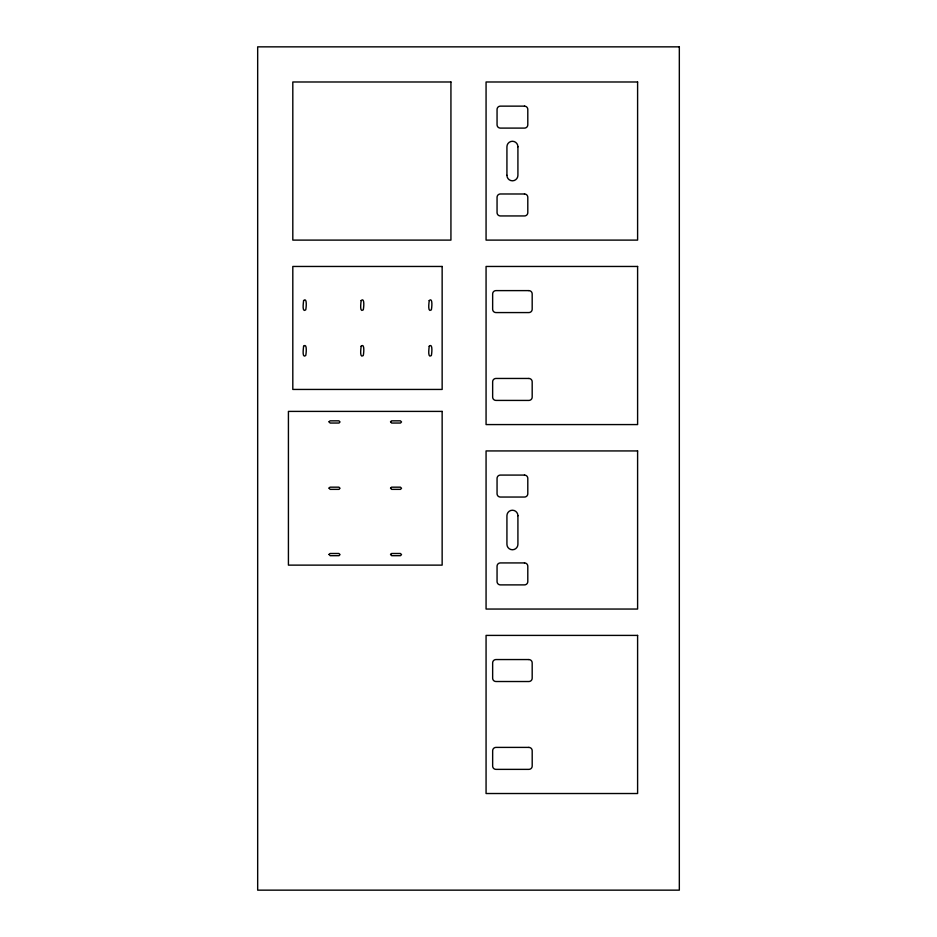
<?xml version="1.0" encoding="UTF-8"?>
<svg xmlns="http://www.w3.org/2000/svg" width="937" height="937" viewBox="0 0 937 937"><rect width="100%" height="100%" fill="white"/><g stroke="black" fill="none" stroke-linecap="round" stroke-linejoin="round"><path stroke-width="1.41" d="M517.915 146.769L517.915 175.324A5.493 5.493 0 0 1 512.422 180.806A5.493 5.493 0 0 1 506.929 175.324M517.915 515.713L517.915 544.268A5.493 5.493 0 0 1 512.422 549.761A5.493 5.493 0 0 1 506.929 544.268L506.929 515.713A5.493 5.493 0 0 1 512.422 510.232A5.493 5.493 0 0 1 517.915 515.713M506.929 175.324L506.929 146.769A5.493 5.493 0 0 1 512.422 141.276A5.493 5.493 0 0 1 517.915 146.769M303.576 300.625C303.682 301.082 301.562 313.052 305.696 309.913C306.083 308.964 307.523 296.783 303.588 300.519M303.576 346.303C303.682 346.76 301.562 358.73 305.696 355.591C306.083 354.643 307.523 342.462 303.588 346.198M329.051 421.849L330.14 423.044L339.03 423.032L340.026 421.943L338.925 420.842L330.047 420.854L329.063 421.744M329.051 488.165L330.14 489.36L339.03 489.36L340.026 488.259L338.925 487.17L330.047 487.17L329.063 488.06M329.051 554.493L330.14 555.688L339.03 555.676L340.026 554.587L338.925 553.486L330.047 553.498L329.063 554.388M361.12 300.625C361.225 301.082 359.094 313.052 363.228 309.913C363.626 308.964 365.055 296.783 361.132 300.519M361.12 346.303C361.225 346.76 359.094 358.73 363.228 355.591C363.626 354.643 365.055 342.462 361.132 346.198M390.542 421.849L391.631 423.044L400.521 423.032L401.516 421.943L400.415 420.842L391.537 420.854L390.553 421.744M390.542 488.165L391.631 489.36L400.521 489.36L401.516 488.259L400.415 487.17L391.537 487.17L390.553 488.06M390.542 554.493L391.631 555.688L400.521 555.676L401.516 554.587L400.415 553.486L391.537 553.498L390.553 554.388M429.193 300.625C429.298 301.082 427.178 313.052 431.313 309.913C431.699 308.964 433.14 296.783 429.205 300.519M429.193 346.303C429.298 346.76 427.178 358.73 431.313 355.591C431.699 354.643 433.14 342.462 429.205 346.198M679.325 46.85L257.675 46.85L257.675 890.15L679.325 890.15L679.325 46.85M450.931 81.987L292.812 81.987L292.812 240.106L450.931 240.106L450.931 81.987M637.605 81.987L486.069 81.987L486.069 240.106L637.605 240.106L637.605 81.987M524.497 106.139L500.346 106.139A3.291 3.291 0 0 0 497.055 109.442L497.055 124.808A3.291 3.291 0 0 0 500.346 128.1L524.497 128.1A3.291 3.291 0 0 0 527.8 124.808L527.8 109.442A3.291 3.291 0 0 0 524.497 106.15M524.497 193.994L500.346 193.982A3.291 3.291 0 0 0 497.055 197.285L497.055 212.652A3.291 3.291 0 0 0 500.346 215.943L524.497 215.943A3.291 3.291 0 0 0 527.8 212.652L527.8 197.285A3.291 3.291 0 0 0 524.497 193.982M442.147 266.459L292.812 266.459L292.812 389.441L442.147 389.441L442.147 266.459M637.605 266.459L486.069 266.459L486.069 424.578L637.605 424.578L637.605 266.459M528.89 290.611L495.954 290.611A3.291 3.291 0 0 0 492.651 293.913L492.651 309.28A3.291 3.291 0 0 0 495.954 312.571L528.89 312.571A3.291 3.291 0 0 0 532.181 309.28L532.181 293.913A3.291 3.291 0 0 0 528.89 290.611M528.89 378.454L495.954 378.454A3.291 3.291 0 0 0 492.651 381.757L492.651 397.124A3.291 3.291 0 0 0 495.954 400.415L528.89 400.427A3.291 3.291 0 0 0 532.181 397.124L532.181 381.757A3.291 3.291 0 0 0 528.89 378.466M442.147 411.402L288.42 411.402L288.42 565.128L442.147 565.128L442.147 411.402M637.605 450.931L486.069 450.931L486.069 609.05L637.605 609.05L637.605 450.931M524.497 475.082L500.346 475.082A3.291 3.291 0 0 0 497.055 478.385L497.055 493.752A3.291 3.291 0 0 0 500.346 497.043L524.497 497.043A3.291 3.291 0 0 0 527.8 493.752L527.8 478.385A3.291 3.291 0 0 0 524.497 475.082M524.497 562.926L500.346 562.926A3.291 3.291 0 0 0 497.055 566.229L497.055 581.596A3.291 3.291 0 0 0 500.346 584.887L524.497 584.887A3.291 3.291 0 0 0 527.8 581.596L527.8 566.229A3.291 3.291 0 0 0 524.497 562.926M637.605 635.403L486.069 635.403L486.069 793.522L637.605 793.522L637.605 635.403M528.89 659.554L495.954 659.554A3.291 3.291 0 0 0 492.651 662.857L492.651 678.224A3.291 3.291 0 0 0 495.954 681.515L528.89 681.527A3.291 3.291 0 0 0 532.181 678.224L532.181 662.857A3.291 3.291 0 0 0 528.89 659.566M528.89 747.398L495.954 747.398A3.291 3.291 0 0 0 492.663 750.701L492.651 766.068A3.291 3.291 0 0 0 495.954 769.371L528.89 769.371A3.291 3.291 0 0 0 532.193 766.068L532.193 750.701A3.291 3.291 0 0 0 528.89 747.41"/></g></svg>
